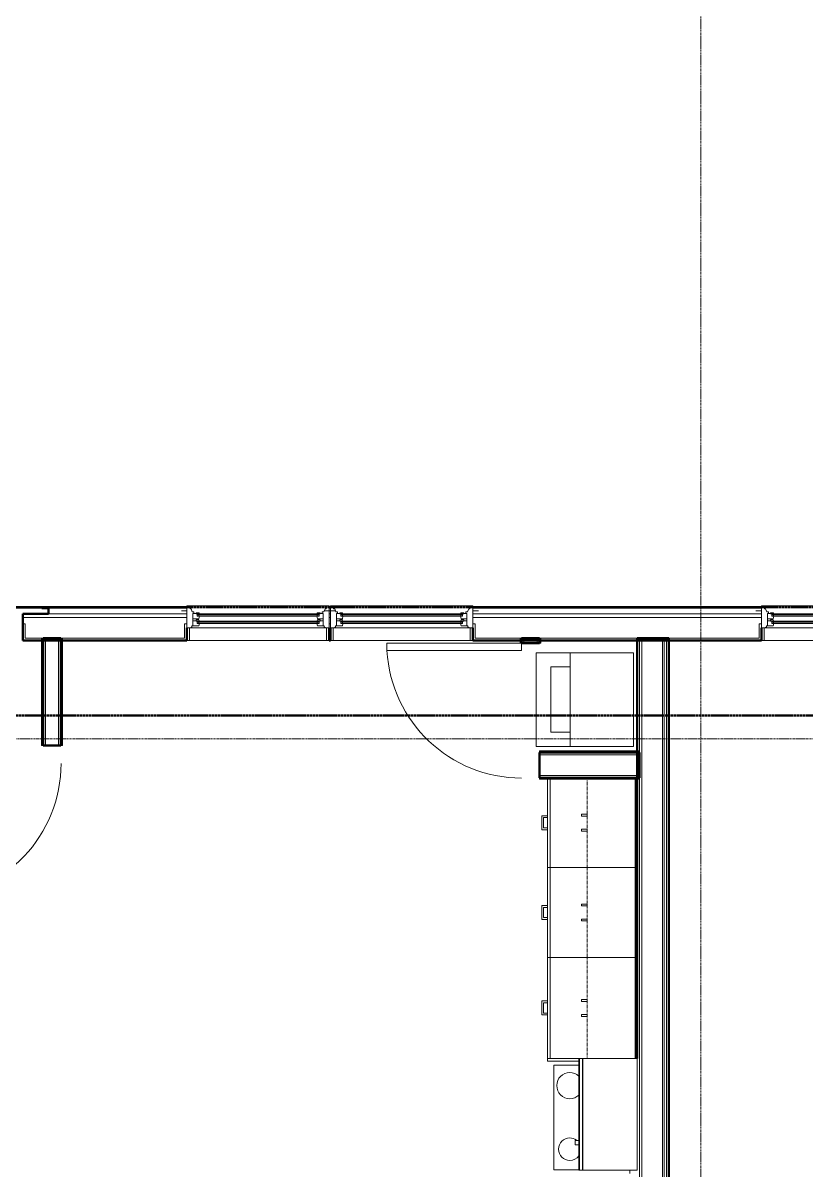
# Model space of a CAD drawing. Header units: inches. Extents: x -4235 to -464, y 9767 to 12344.
# Drawn here: x -2681.6 to -2472.2, y 10701 to 11007.5 of the extents above; entities that cross this region are included whole.
import ezdxf

# ---------------------------------------------------------------- set-up
doc = ezdxf.new("R2010")
doc.units = ezdxf.units.IN
doc.header["$MEASUREMENT"] = 0
for name, pattern in [('Dash', [0.25, 0.125, -0.125]), ('Dash 1_16_', [0.125, 0.0625, -0.0625]), ('Grid Line 1_2_', [0.875, 0.5, -0.125, 0.125, -0.125])]:
    doc.linetypes.add(name, pattern=pattern)
for name, color, linetype, lineweight in [('0-1', 7, 'Continuous', 5), ('0-2', 10, 'Continuous', 9), ('A-DOOR-1', 7, 'Continuous', 9), ('A-DOOR-2', 130, 'Continuous', 20), ('A-GLAZ-1', 151, 'Continuous', 9), ('A-GLAZ-2', 151, 'Continuous', 20), ('A-GLAZ-3', 151, 'Continuous', 50), ('A-WALL', 113, 'Continuous', 13), ('A-WALL-1', 250, 'Continuous', 50), ('A-WALL-2', 50, 'Continuous', 13), ('A-WALL-3', 10, 'Continuous', 9), ('A-WALL-4', 254, 'Continuous', 9), ('A-WALL-5', 7, 'Continuous', 9), ('A-WALL-6', 113, 'Continuous', 9), ('A-WALL-7', 113, 'Continuous', 50), ('C-PROP-LINE-1', 91, 'Dash 1_16_', 50), ('I-WALL-1', 250, 'Continuous', 50), ('I-WALL-2', 10, 'Continuous', 9), ('I-WALL-3', 254, 'Continuous', 9), ('P-SANR-FIXT-1', 7, 'Continuous', 9), ('Q-CASE-1', 254, 'Continuous', 9), ('Q-CASE-2', 7, 'Continuous', 9), ('Q-CASE-3', 7, 'Dash', 9), ('Q-CASE-4', 10, 'Continuous', 9), ('Q-SPCQ-1', 7, 'Continuous', 9), ('S-GRID-1', 1, 'Grid Line 1_2_', 9)]:
    doc.layers.add(name, color=color, linetype=linetype, lineweight=lineweight)

# ---------------------------------------------------------------- blocks, each defined once
blk = doc.blocks.new('Basic Wall _ INT - W4BØF - _5_8 GYP - 2X4 WOOD_BATT_ - 5_8 GYP_ - ___-2688598-BACKGROUND - 2ND FLOOR')
at = {"layer": 'A-WALL-3'}
for p, q in [((-2671.45, 10843.14), (-2671.41, 10843.14)), ((-2671.42, 10843.14), (-2671.45, 10843.14)), ((-2671.45, 10843.14), (-2671.45, 10842.51)), ((-2671.41, 10843.14), (-2671.32, 10843.14)), ((-2671.32, 10843.14), (-2671.03, 10843.14)), ((-2671.25, 10843.14), (-2671.31, 10843.14)), ((-2671.1, 10843.14), (-2671.24, 10843.14)), ((-2671.03, 10843.14), (-2671.1, 10843.14)), ((-2671.1, 10842.51), (-2671.1, 10843.14))]:
    blk.add_line(p, q, dxfattribs=at)
at = {"layer": 'A-WALL-4'}
for p, q in [((-2671.45, 10842.51), (-2671.45, 10814.4)), ((-2671.32, 10842.51), (-2671.32, 10843.14)), ((-2671.1, 10814.4), (-2671.1, 10842.51)), ((-2671.03, 10842.51), (-2671.03, 10843.14)), ((-2671.45, 10814.4), (-2671.42, 10814.4)), ((-2671.31, 10814.4), (-2671.25, 10814.4)), ((-2671.24, 10814.4), (-2671.1, 10814.4)), ((-2671.1, 10814.4), (-2671.03, 10814.4))]:
    blk.add_line(p, q, dxfattribs=at)
at = {"layer": 'A-WALL-5'}
for p, q in [((-2671.32, 10814.4), (-2671.32, 10842.51)), ((-2671.03, 10814.4), (-2671.03, 10842.51)), ((-2671.41, 10814.4), (-2671.45, 10814.4)), ((-2671.32, 10814.4), (-2671.41, 10814.4)), ((-2671.03, 10814.4), (-2671.32, 10814.4))]:
    blk.add_line(p, q, dxfattribs=at)
blk = doc.blocks.new('Basic Wall _ INT - W4BØF - _5_8 GYP - 2X4 WOOD_BATT_ - 5_8 GYP_ - ___-2688597-BACKGROUND - 2ND FLOOR')
at = {"layer": 'A-WALL-3'}
for p, q in [((-2676.55, 10843.14), (-2676.61, 10843.14)), ((-2676.61, 10843.14), (-2676.32, 10843.14)), ((-2676.4, 10843.14), (-2676.55, 10843.14)), ((-2676.55, 10842.51), (-2676.55, 10843.14)), ((-2676.34, 10843.14), (-2676.4, 10843.14)), ((-2676.32, 10843.14), (-2676.24, 10843.14)), ((-2676.24, 10843.14), (-2676.2, 10843.14)), ((-2676.2, 10843.14), (-2676.22, 10843.14)), ((-2676.2, 10843.14), (-2676.2, 10842.51))]:
    blk.add_line(p, q, dxfattribs=at)
at = {"layer": 'A-WALL-4'}
for p, q in [((-2676.61, 10842.51), (-2676.61, 10843.14)), ((-2676.55, 10814.4), (-2676.55, 10842.51)), ((-2676.32, 10843.14), (-2676.32, 10842.51)), ((-2676.2, 10842.51), (-2676.2, 10814.4)), ((-2676.61, 10814.4), (-2676.55, 10814.4)), ((-2676.55, 10814.4), (-2676.4, 10814.4)), ((-2676.4, 10814.4), (-2676.34, 10814.4)), ((-2676.22, 10814.4), (-2676.2, 10814.4))]:
    blk.add_line(p, q, dxfattribs=at)
at = {"layer": 'A-WALL-5'}
for p, q in [((-2676.61, 10814.4), (-2676.61, 10842.51)), ((-2676.32, 10842.51), (-2676.32, 10814.4)), ((-2676.32, 10814.4), (-2676.61, 10814.4)), ((-2676.24, 10814.4), (-2676.32, 10814.4)), ((-2676.2, 10814.4), (-2676.24, 10814.4))]:
    blk.add_line(p, q, dxfattribs=at)
blk = doc.blocks.new('SWING - SINGLE - FLUSH - 36_ x 80_ - OFFSET PIVOT DOOR AT MAGIC PAK AND WASHER_DRYER-3199414-BACKGROUND - 2ND FLOOR')
at = {"layer": 'A-DOOR-1'}
blk.add_arc((18, 2.37), 36.07, 93.1789, 180, dxfattribs=at)
at = {"layer": 'A-DOOR-2'}
for p, q in [((16, 2.37), (16, 38.39)), ((18, 38.39), (16, 38.39)), ((18, 2.37), (18, 38.39)), ((18, 2.37), (16, 2.37))]:
    blk.add_line(p, q, dxfattribs=at)
blk = doc.blocks.new('Range - 24_ x 30_-V33-BACKGROUND - 2ND FLOOR')
at = {"layer": 'Q-SPCQ-1'}
blk.add_line((29.13, 22), (30, 22), dxfattribs=at)
for centre, radius, start, end in [((6.5, 6), 3.5, 81.0228, 98.9772), ((6.5, 6), 3.5, 136.4272, 180), ((6.5, 6), 3.5, 360, 43.6191), ((23.5, 6), 3, 143.9133, 180), ((23.5, 6), 3, 360, 53.8773), ((6.5, 6), 3.5, 180, 0), ((23.5, 6), 3, 180, 360)]:
    blk.add_arc(centre, radius, start, end, dxfattribs=at)
blk = doc.blocks.new('Basic Wall _ INT - W4BØF - _5_8 GYP - 2X4 WOOD_BATT_ - 5_8 GYP_ - ___-2689024-BACKGROUND - 2ND FLOOR')
at = {"layer": 'A-WALL-3'}
for p, q in [((-2548.6, 10843.14), (-2548.66, 10843.14)), ((-2548.66, 10843.14), (-2548.38, 10843.14)), ((-2548.46, 10843.14), (-2548.6, 10843.14)), ((-2548.6, 10842.51), (-2548.6, 10843.14)), ((-2548.39, 10843.14), (-2548.45, 10843.14)), ((-2548.38, 10843.14), (-2548.37, 10843.14)), ((-2548.37, 10843.14), (-2548.29, 10843.14)), ((-2548.29, 10843.14), (-2548.25, 10843.14)), ((-2548.25, 10843.14), (-2548.27, 10843.14)), ((-2548.25, 10843.14), (-2548.25, 10842.51))]:
    blk.add_line(p, q, dxfattribs=at)
at = {"layer": 'A-WALL-4'}
for p, q in [((-2548.66, 10842.51), (-2548.66, 10843.14)), ((-2548.66, 10841.8), (-2548.6, 10841.8)), ((-2548.6, 10841.8), (-2548.6, 10842.5)), ((-2548.6, 10841.8), (-2548.46, 10841.8)), ((-2548.45, 10841.8), (-2548.39, 10841.8)), ((-2548.38, 10843.14), (-2548.38, 10842.51)), ((-2548.37, 10841.8), (-2548.38, 10841.8)), ((-2548.27, 10841.8), (-2548.25, 10841.8)), ((-2548.25, 10842.51), (-2548.25, 10841.8))]:
    blk.add_line(p, q, dxfattribs=at)
at = {"layer": 'A-WALL-5'}
for p, q in [((-2548.66, 10841.8), (-2548.66, 10842.51)), ((-2548.38, 10841.8), (-2548.66, 10841.8)), ((-2548.38, 10842.51), (-2548.38, 10841.8)), ((-2548.29, 10841.8), (-2548.37, 10841.8)), ((-2548.25, 10841.8), (-2548.29, 10841.8))]:
    blk.add_line(p, q, dxfattribs=at)
blk = doc.blocks.new('Basic Wall _ INT - W4BØF - _5_8 GYP - 2X4 WOOD_BATT_ - 5_8 GYP_ - ___-2689023-BACKGROUND - 2ND FLOOR')
at = {"layer": 'A-WALL-3'}
for p, q in [((-2543.5, 10843.14), (-2543.46, 10843.14)), ((-2543.48, 10843.14), (-2543.5, 10843.14)), ((-2543.5, 10843.14), (-2543.5, 10842.51)), ((-2543.46, 10843.14), (-2543.38, 10843.14)), ((-2543.38, 10843.14), (-2543.38, 10843.14)), ((-2543.38, 10843.14), (-2543.09, 10843.14)), ((-2543.38, 10841.8), (-2543.38, 10841.8)), ((-2543.3, 10843.14), (-2543.36, 10843.14)), ((-2543.15, 10843.14), (-2543.29, 10843.14)), ((-2543.09, 10843.14), (-2543.15, 10843.14)), ((-2543.15, 10842.51), (-2543.15, 10843.14))]:
    blk.add_line(p, q, dxfattribs=at)
at = {"layer": 'A-WALL-4'}
for p, q in [((-2543.5, 10842.51), (-2543.5, 10841.8)), ((-2543.5, 10841.8), (-2543.48, 10841.8)), ((-2543.38, 10842.51), (-2543.38, 10843.14)), ((-2543.36, 10841.8), (-2543.3, 10841.8)), ((-2543.29, 10841.8), (-2543.15, 10841.8)), ((-2543.15, 10841.8), (-2543.15, 10842.51)), ((-2543.15, 10841.8), (-2543.09, 10841.8)), ((-2543.09, 10842.51), (-2543.09, 10843.14))]:
    blk.add_line(p, q, dxfattribs=at)
at = {"layer": 'A-WALL-5'}
for p, q in [((-2543.46, 10841.8), (-2543.5, 10841.8)), ((-2543.38, 10841.8), (-2543.46, 10841.8)), ((-2543.38, 10841.8), (-2543.38, 10842.51)), ((-2543.09, 10841.8), (-2543.38, 10841.8)), ((-2543.09, 10841.8), (-2543.09, 10842.51))]:
    blk.add_line(p, q, dxfattribs=at)
blk = doc.blocks.new('Basic Wall _ INT - W6BØF - _5_8 GYP - 2X6 WOOD_BATT_ - 5_8 GYP_ - ___-2696058-BACKGROUND - 2ND FLOOR')
at = {"layer": 'A-WALL-3'}
for p, q in [((-2541.37, 10805.8), (-2517.75, 10805.8)), ((-2517.75, 10805.45), (-2541.37, 10805.45)), ((-2517.75, 10805.8), (-2517.37, 10805.8)), ((-2517.75, 10805.68), (-2517.37, 10805.68)), ((-2517.37, 10805.45), (-2517.75, 10805.45)), ((-2517.37, 10805.39), (-2517.75, 10805.39)), ((-2517.37, 10805.8), (-2516.75, 10805.8)), ((-2516.75, 10805.45), (-2517.37, 10805.45)), ((-2516.75, 10805.8), (-2516.75, 10805.76)), ((-2516.75, 10805.78), (-2516.75, 10805.8)), ((-2516.75, 10805.76), (-2516.75, 10805.68)), ((-2516.75, 10805.68), (-2516.75, 10805.39)), ((-2516.75, 10805.6), (-2516.75, 10805.66)), ((-2516.75, 10805.45), (-2516.75, 10805.6)), ((-2516.75, 10805.39), (-2516.75, 10805.45))]:
    blk.add_line(p, q, dxfattribs=at)
at = {"layer": 'A-WALL-4'}
for p, q in [((-2543.5, 10805.8), (-2543.5, 10805.78)), ((-2543.5, 10805.8), (-2541.37, 10805.8)), ((-2543.5, 10805.66), (-2543.5, 10805.6)), ((-2543.5, 10805.6), (-2543.5, 10805.45)), ((-2543.5, 10805.45), (-2543.5, 10805.39)), ((-2541.37, 10805.45), (-2543.5, 10805.45)), ((-2541.37, 10805.68), (-2517.75, 10805.68)), ((-2517.75, 10805.39), (-2541.37, 10805.39)), ((-2517.37, 10805.68), (-2516.75, 10805.68)), ((-2516.75, 10805.39), (-2517.37, 10805.39))]:
    blk.add_line(p, q, dxfattribs=at)
at = {"layer": 'A-WALL-5'}
for p, q in [((-2543.5, 10805.76), (-2543.5, 10805.8)), ((-2543.5, 10805.68), (-2543.5, 10805.76)), ((-2543.5, 10805.68), (-2541.37, 10805.68)), ((-2543.5, 10805.39), (-2543.5, 10805.68)), ((-2541.37, 10805.39), (-2543.5, 10805.39))]:
    blk.add_line(p, q, dxfattribs=at)
blk = doc.blocks.new('Basic Wall _ INT - W6BØF - _5_8 GYP - 2X6 WOOD_BATT_ - 5_8 GYP_ - ___-2696057-BACKGROUND - 2ND FLOOR')
at = {"layer": 'A-WALL-3'}
for p, q in [((-2516.75, 10812.9), (-2517.37, 10812.9)), ((-2517.37, 10812.55), (-2516.75, 10812.55)), ((-2516.75, 10812.9), (-2516.75, 10812.97)), ((-2516.75, 10812.97), (-2516.75, 10812.68)), ((-2516.75, 10812.76), (-2516.75, 10812.9)), ((-2516.75, 10812.69), (-2516.75, 10812.75)), ((-2516.75, 10812.68), (-2516.75, 10812.6)), ((-2516.75, 10812.6), (-2516.75, 10812.55)), ((-2516.75, 10812.55), (-2516.75, 10812.58))]:
    blk.add_line(p, q, dxfattribs=at)
at = {"layer": 'A-WALL-4'}
for p, q in [((-2543.5, 10812.97), (-2543.5, 10812.9)), ((-2543.5, 10812.9), (-2543.5, 10812.76)), ((-2517.37, 10812.9), (-2543.5, 10812.9)), ((-2543.5, 10812.75), (-2543.5, 10812.69)), ((-2543.5, 10812.58), (-2543.5, 10812.55)), ((-2543.5, 10812.55), (-2517.37, 10812.55)), ((-2516.75, 10812.97), (-2517.37, 10812.97)), ((-2516.75, 10812.68), (-2517.37, 10812.68))]:
    blk.add_line(p, q, dxfattribs=at)
at = {"layer": 'A-WALL-5'}
for p, q in [((-2543.5, 10812.68), (-2543.5, 10812.97)), ((-2517.37, 10812.97), (-2543.5, 10812.97)), ((-2517.37, 10812.68), (-2543.5, 10812.68)), ((-2543.5, 10812.6), (-2543.5, 10812.68)), ((-2543.5, 10812.55), (-2543.5, 10812.6))]:
    blk.add_line(p, q, dxfattribs=at)
blk = doc.blocks.new('Stacked Washer and Dryer - 26_x25_ - Private-1352637-BACKGROUND - 2ND FLOOR')
at = {"layer": 'P-SANR-FIXT-1'}
for p, q in [((0, 12.5), (26, 12.5)), ((0, 12.5), (0, -12.5)), ((16.90625, 12.5), (16.90625, -12.5)), ((26, 12.5), (26, -12.5)), ((16.90625, 8.75), (22.09375, 8.75)), ((22.09375, 8.75), (22.09375, -8.75)), ((22.09375, -8.75), (16.90625, -8.75)), ((26, -12.5), (0, -12.5))]:
    blk.add_line(p, q, dxfattribs=at)
blk = doc.blocks.new('30quot_MicrowaveVent_11166 - 70cm miele oven-2322118-BACKGROUND - 2ND FLOOR')
at = {"layer": 'Q-CASE-2'}
for p, q in [((-14.2, -14.49), (-14.2, 0)), ((15.68, 0), (-14.2, 0)), ((15.68, 0), (15.68, -14.49)), ((15.68, -14.49), (-14.2, -14.49)), ((-14.2, -14.61), (15.68, -14.61)), ((-14.2, -15.39), (-14.2, -14.61)), ((15.68, -14.61), (15.68, -15.39)), ((-14.2, -15.6), (-14.2, -15.39)), ((-14.2, -15.39), (15.68, -15.39)), ((-14.2, -15.6), (15.68, -15.6)), ((7.69, -16.55), (7.69, -15.63)), ((7.69, -16.6), (8.88, -16.6)), ((8.88, -15.63), (8.88, -16.55)), ((15.68, -15.39), (15.68, -15.6))]:
    blk.add_line(p, q, dxfattribs=at)
blk = doc.blocks.new('Base Cabinet 3 Drawer 230 - Base Cabinet 3 Drawer 230 27_-V16-BACKGROUND - 2ND FLOOR')
at = {"layer": 'Q-CASE-1'}
for p, q in [((-12.76, -23.25), (-12.76, -0.37)), ((14.24, -14.49), (14.24, -14.61)), ((14.24, -15.6), (14.24, -23.25)), ((-12.76, -23.25), (-12.76, -24)), ((14.24, -23.25), (-12.76, -23.25)), ((-12.76, -24), (14.24, -24)), ((-1.14, -24), (-0.64, -24)), ((2.61, -24), (2.11, -24)), ((14.24, -24), (14.24, -23.25))]:
    blk.add_line(p, q, dxfattribs=at)
at = {"layer": 'Q-CASE-2'}
for p, q in [((-1.14, -24), (-1.14, -25.5)), ((-0.64, -25), (-0.64, -24)), ((2.11, -24), (2.11, -25)), ((2.61, -25.5), (2.61, -24)), ((-1.14, -25.5), (2.61, -25.5)), ((2.11, -25), (-0.64, -25))]:
    blk.add_line(p, q, dxfattribs=at)
at = {"layer": 'Q-CASE-4'}
for p, q in [((-12.76, -0.37), (-12.76, 0)), ((-12.76, 0), (14.24, 0)), ((-1.14, -24), (-0.64, -24)), ((-1.14, -24), (-0.64, -24)), ((2.61, -24), (2.11, -24)), ((2.61, -24), (2.11, -24))]:
    blk.add_line(p, q, dxfattribs=at)
blk = doc.blocks.new('Base Cabinet 3 Drawer 230 - Base Cabinet 3 Drawer 230 24_-V17-BACKGROUND - 2ND FLOOR')
at = {"layer": 'Q-CASE-1'}
for p, q in [((-11.26, -23.25), (-11.26, -0.37)), ((12.74, -0.37), (12.74, -23.25)), ((-11.26, -23.25), (-11.26, -24)), ((12.74, -23.25), (-11.26, -23.25)), ((-11.26, -24), (12.74, -24)), ((-1.14, -24), (-0.64, -24)), ((2.61, -24), (2.11, -24)), ((12.74, -24), (12.74, -23.25))]:
    blk.add_line(p, q, dxfattribs=at)
at = {"layer": 'Q-CASE-2'}
for p, q in [((-1.14, -24), (-1.14, -25.5)), ((-0.64, -25), (-0.64, -24)), ((2.11, -24), (2.11, -25)), ((2.61, -25.5), (2.61, -24)), ((-1.14, -25.5), (2.61, -25.5)), ((2.11, -25), (-0.64, -25))]:
    blk.add_line(p, q, dxfattribs=at)
at = {"layer": 'Q-CASE-4'}
for p, q in [((-11.26, -0.37), (-11.26, 0)), ((-11.26, 0), (12.74, 0)), ((12.74, 0), (12.74, -0.37)), ((-1.14, -24), (-0.64, -24)), ((-1.14, -24), (-0.64, -24)), ((2.61, -24), (2.11, -24)), ((2.61, -24), (2.11, -24))]:
    blk.add_line(p, q, dxfattribs=at)
blk = doc.blocks.new('Base Cabinet 3 Drawer 230 - Base Cabinet 3 Drawer 230 24_-V19-BACKGROUND - 2ND FLOOR')
at = {"layer": 'Q-CASE-1'}
for p, q in [((-11.26, 24), (12.74, 24)), ((-11.26, 23.25), (-11.26, 24)), ((12.74, 23.25), (-11.26, 23.25)), ((-11.26, 23.25), (-11.26, 0.37)), ((-0.64, 24), (-1.14, 24)), ((2.11, 24), (2.61, 24))]:
    blk.add_line(p, q, dxfattribs=at)
at = {"layer": 'Q-CASE-2'}
for p, q in [((2.61, 25.5), (-1.14, 25.5)), ((-1.14, 25.5), (-1.14, 24)), ((-0.64, 24), (-0.64, 25)), ((-0.64, 25), (2.11, 25)), ((2.11, 25), (2.11, 24)), ((2.61, 24), (2.61, 25.5))]:
    blk.add_line(p, q, dxfattribs=at)
at = {"layer": 'Q-CASE-4'}
for p, q in [((-0.64, 24), (-1.14, 24)), ((-0.64, 24), (-1.14, 24)), ((2.11, 24), (2.61, 24)), ((2.11, 24), (2.61, 24)), ((12.74, 24), (12.74, 23.25)), ((12.74, 0.37), (12.74, 23.25)), ((-11.26, 0.37), (-11.26, 0)), ((12.74, 0), (12.74, 0.37)), ((-11.26, 0), (12.74, 0))]:
    blk.add_line(p, q, dxfattribs=at)
blk = doc.blocks.new('300 Series Wall Hung Cabinet_302 - 27_ X 24_-2766376-BACKGROUND - 2ND FLOOR')
at = {"layer": 'Q-CASE-2'}
for p, q in [((-1.76, 14.69), (-2.25, 14.69)), ((-2.25, 14.69), (-2.25, 13.19)), ((-1.76, 13.19), (-2.25, 13.19)), ((-1.76, 13.19), (-1.76, 14.69)), ((2.24, 14.69), (1.75, 14.69)), ((1.75, 14.69), (1.75, 13.19)), ((2.24, 13.19), (1.75, 13.19)), ((2.24, 13.19), (2.24, 14.69))]:
    blk.add_line(p, q, dxfattribs=at)
at = {"layer": 'Q-CASE-3'}
for p, q in [((-13.5, 0.19), (-13.5, 13.19)), ((-13.5, 13.19), (13.5, 13.19)), ((13.5, 13.19), (13.5, 0.19)), ((13.5, 0.19), (-13.5, 0.19))]:
    blk.add_line(p, q, dxfattribs=at)
blk = doc.blocks.new('300 Series Wall Hung Cabinet_302 - 24_ X 24_-2588623-BACKGROUND - 2ND FLOOR')
at = {"layer": 'Q-CASE-2'}
for p, q in [((-2.25, -13.19), (-1.76, -13.19)), ((-2.25, -13.19), (-2.25, -14.69)), ((-2.25, -14.69), (-1.76, -14.69)), ((-1.76, -14.69), (-1.76, -13.19)), ((1.75, -13.19), (2.24, -13.19)), ((1.75, -13.19), (1.75, -14.69)), ((1.75, -14.69), (2.24, -14.69)), ((2.24, -14.69), (2.24, -13.19))]:
    blk.add_line(p, q, dxfattribs=at)
at = {"layer": 'Q-CASE-3'}
for p, q in [((12, -0.19), (-12, -0.19)), ((-12, -0.19), (-12, -13.19)), ((12, -13.19), (12, -0.19)), ((-12, -13.19), (12, -13.19))]:
    blk.add_line(p, q, dxfattribs=at)
blk = doc.blocks.new('300 Series Wall Hung Cabinet_302 - 24_ X 24_-2590484-BACKGROUND - 2ND FLOOR')
at = {"layer": 'Q-CASE-2'}
for p, q in [((-1.76, 14.69), (-2.25, 14.69)), ((-2.25, 14.69), (-2.25, 13.19)), ((-1.76, 13.19), (-2.25, 13.19)), ((-1.76, 13.19), (-1.76, 14.69)), ((2.24, 14.69), (1.75, 14.69)), ((1.75, 14.69), (1.75, 13.19)), ((2.24, 13.19), (1.75, 13.19)), ((2.24, 13.19), (2.24, 14.69))]:
    blk.add_line(p, q, dxfattribs=at)
at = {"layer": 'Q-CASE-3'}
for p, q in [((-12, 0.19), (-12, 13.19)), ((-12, 13.19), (12, 13.19)), ((12, 13.19), (12, 0.19)), ((12, 0.19), (-12, 0.19))]:
    blk.add_line(p, q, dxfattribs=at)
blk = doc.blocks.new('CTR - 1st Phase - Unit Layouts_rvt-1-BACKGROUND - 2ND FLOOR')
at = {"layer": 'A-WALL-1'}
for p, q in [((-2676.2, 10843.14), (-2676.2, 10814.4)), ((-2675.57, 10843.14), (-2676.2, 10843.14)), ((-2672.07, 10843.14), (-2675.57, 10843.14)), ((-2671.45, 10843.14), (-2672.07, 10843.14)), ((-2671.45, 10814.4), (-2671.45, 10843.14)), ((-2548.25, 10843.14), (-2548.25, 10841.8)), ((-2547.63, 10843.14), (-2548.25, 10843.14)), ((-2548.25, 10841.8), (-2543.5, 10841.8)), ((-2544.13, 10843.14), (-2547.63, 10843.14)), ((-2543.5, 10843.14), (-2544.13, 10843.14)), ((-2543.5, 10841.8), (-2543.5, 10843.14)), ((-2676.2, 10814.4), (-2671.45, 10814.4)), ((-2516.75, 10812.55), (-2543.5, 10812.55)), ((-2543.5, 10812.55), (-2543.5, 10805.8)), ((-2516.75, 10805.8), (-2516.75, 10812.55)), ((-2543.5, 10805.8), (-2516.75, 10805.8)), ((-2517.37, 10805.8), (-2517.75, 10805.8)), ((-2517.75, 10805.8), (-2517.75, 10730.8)), ((-2517.37, 10730.8), (-2517.37, 10805.8))]:
    blk.add_line(p, q, dxfattribs=at)
at = {"layer": 'A-WALL-2'}
for p, q in [((-2675.57, 10814.4), (-2675.57, 10842.51)), ((-2672.07, 10842.51), (-2675.57, 10842.51)), ((-2672.07, 10814.4), (-2672.07, 10842.51)), ((-2547.63, 10841.8), (-2547.63, 10842.51)), ((-2544.13, 10842.51), (-2547.63, 10842.51)), ((-2544.13, 10841.8), (-2544.13, 10842.51)), ((-2516.75, 10811.93), (-2543.5, 10811.93)), ((-2516.75, 10806.43), (-2543.5, 10806.43))]:
    blk.add_line(p, q, dxfattribs=at)
at = {"layer": 'A-WALL-3'}
for p, q in [((-2676.2, 10843.14), (-2676.2, 10842.51)), ((-2676.2, 10843.14), (-2671.45, 10843.14)), ((-2676.2, 10842.51), (-2676.2, 10814.4)), ((-2671.45, 10842.51), (-2671.45, 10843.14)), ((-2671.45, 10814.4), (-2671.45, 10842.51)), ((-2548.25, 10843.14), (-2548.25, 10842.51)), ((-2548.25, 10843.14), (-2543.5, 10843.14)), ((-2548.25, 10842.51), (-2548.25, 10841.8)), ((-2543.5, 10842.51), (-2543.5, 10843.14)), ((-2543.5, 10841.8), (-2543.5, 10842.51)), ((-2517.37, 10812.55), (-2543.5, 10812.55)), ((-2516.75, 10812.55), (-2517.37, 10812.55)), ((-2516.75, 10812.55), (-2516.75, 10805.8)), ((-2543.5, 10805.8), (-2541.37, 10805.8)), ((-2541.37, 10805.8), (-2517.75, 10805.8)), ((-2517.75, 10805.8), (-2517.37, 10805.8)), ((-2517.75, 10805.8), (-2517.37, 10805.8)), ((-2517.37, 10805.8), (-2516.75, 10805.8)), ((-2517.37, 10730.8), (-2517.37, 10805.8))]:
    blk.add_line(p, q, dxfattribs=at)
at = {"layer": 'A-WALL-4'}
for p, q in [((-2543.5, 10841.8), (-2548.25, 10841.8)), ((-2671.45, 10814.4), (-2676.2, 10814.4)), ((-2543.5, 10805.8), (-2543.5, 10812.55)), ((-2517.75, 10805.8), (-2517.75, 10730.8))]:
    blk.add_line(p, q, dxfattribs=at)
at = {"layer": 'A-WALL-6'}
for p, q in [((-2541.37, 10805.8), (-2517.75, 10805.8)), ((-2541.37, 10730.05), (-2541.37, 10805.8)), ((-2517.75, 10805.8), (-2541.37, 10805.8)), ((-2541.37, 10730.05), (-2541.37, 10805.8)), ((-2517.75, 10805.8), (-2517.37, 10805.8)), ((-2517.37, 10805.8), (-2517.75, 10805.8)), ((-2517.37, 10805.8), (-2517.37, 10730.8)), ((-2517.37, 10805.8), (-2517.37, 10730.8)), ((-2532.97, 10730.05), (-2541.37, 10730.05)), ((-2532.97, 10730.05), (-2541.37, 10730.05)), ((-2539.62, 10729.05), (-2539.62, 10701.05)), ((-2532.97, 10729.05), (-2539.62, 10729.05)), ((-2539.62, 10729.05), (-2539.62, 10701.05)), ((-2532.97, 10729.05), (-2539.62, 10729.05)), ((-2531.86, 10730.05), (-2531.98, 10730.05)), ((-2531.86, 10730.05), (-2531.98, 10730.05)), ((-2531.86, 10729.05), (-2531.98, 10729.05)), ((-2531.86, 10729.05), (-2531.98, 10729.05)), ((-2539.62, 10701.05), (-2532.97, 10701.05)), ((-2539.62, 10701.05), (-2532.97, 10701.05)), ((-2531.98, 10701.05), (-2531.86, 10701.05)), ((-2531.98, 10701.05), (-2531.86, 10701.05))]:
    blk.add_line(p, q, dxfattribs=at)
at = {"layer": '0-2'}
for name in ['Basic Wall _ INT - W4BØF - _5_8 GYP - 2X4 WOOD_BATT_ - 5_8 GYP_ - ___-2688597-BACKGROUND - 2ND FLOOR', 'Basic Wall _ INT - W4BØF - _5_8 GYP - 2X4 WOOD_BATT_ - 5_8 GYP_ - ___-2688598-BACKGROUND - 2ND FLOOR', 'Basic Wall _ INT - W4BØF - _5_8 GYP - 2X4 WOOD_BATT_ - 5_8 GYP_ - ___-2689024-BACKGROUND - 2ND FLOOR', 'Basic Wall _ INT - W4BØF - _5_8 GYP - 2X4 WOOD_BATT_ - 5_8 GYP_ - ___-2689023-BACKGROUND - 2ND FLOOR', 'Basic Wall _ INT - W6BØF - _5_8 GYP - 2X6 WOOD_BATT_ - 5_8 GYP_ - ___-2696057-BACKGROUND - 2ND FLOOR', 'Basic Wall _ INT - W6BØF - _5_8 GYP - 2X6 WOOD_BATT_ - 5_8 GYP_ - ___-2696058-BACKGROUND - 2ND FLOOR']:
    blk.add_blockref(name, (0, 0), dxfattribs=at)
for name, p, rotation in [('SWING - SINGLE - FLUSH - 36_ x 80_ - OFFSET PIVOT DOOR AT MAGIC PAK AND WASHER_DRYER-3199414-BACKGROUND - 2ND FLOOR', (-2545.88, 10823.8), 89.9999999998547), ('Stacked Washer and Dryer - 26_x25_ - Private-1352637-BACKGROUND - 2ND FLOOR', (-2518.34, 10826.7), 180), ('SWING - SINGLE - FLUSH - 36_ x 80_ - OFFSET PIVOT DOOR AT MAGIC PAK AND WASHER_DRYER-3199414-BACKGROUND - 2ND FLOOR', (-2689.45, 10812.02), 180), ('Base Cabinet 3 Drawer 230 - Base Cabinet 3 Drawer 230 24_-V19-BACKGROUND - 2ND FLOOR', (-2517.37, 10793.06), 90.0000000000099), ('300 Series Wall Hung Cabinet_302 - 24_ X 24_-2590484-BACKGROUND - 2ND FLOOR', (-2517.56, 10793.8), 89.99999999996454), ('Base Cabinet 3 Drawer 230 - Base Cabinet 3 Drawer 230 24_-V17-BACKGROUND - 2ND FLOOR', (-2517.37, 10770.54), 269.9999999999203), ('300 Series Wall Hung Cabinet_302 - 24_ X 24_-2588623-BACKGROUND - 2ND FLOOR', (-2517.56, 10769.8), 269.9999999999645), ('Base Cabinet 3 Drawer 230 - Base Cabinet 3 Drawer 230 27_-V16-BACKGROUND - 2ND FLOOR', (-2517.37, 10745.04), 269.9999999999203), ('300 Series Wall Hung Cabinet_302 - 27_ X 24_-2766376-BACKGROUND - 2ND FLOOR', (-2517.56, 10744.3), 89.99999999996454), ('30quot_MicrowaveVent_11166 - 70cm miele oven-2322118-BACKGROUND - 2ND FLOOR', (-2517.37, 10716.6), 269.9999999999657), ('Range - 24_ x 30_-V33-BACKGROUND - 2ND FLOOR', (-2541.37, 10730.05), 269.9999999998397)]:
    blk.add_blockref(name, p, dxfattribs=dict(at, rotation=rotation))
blk = doc.blocks.new('CTR - 1st Phase - Common Walls_rvt-1-BACKGROUND - 2ND FLOOR')
at = {"layer": 'A-WALL-2'}
for p, q in [((-2516.75, 10843.14), (-2516.75, 10458.16)), ((-2516.12, 10843.14), (-2516.12, 10458.16)), ((-2510.62, 10843.14), (-2510.62, 10458.16)), ((-2510.12, 10843.14), (-2510.12, 10458.16)), ((-2509.5, 10843.14), (-2509.5, 10458.16))]:
    blk.add_line(p, q, dxfattribs=at)
at = {"layer": 'I-WALL-1'}
for p, q in [((-2508.87, 10843.14), (-2517.37, 10843.14)), ((-2517.37, 10843.14), (-2517.37, 10730.8)), ((-2508.87, 10632.74), (-2508.87, 10843.14))]:
    blk.add_line(p, q, dxfattribs=at)
at = {"layer": 'I-WALL-2'}
for p, q in [((-2517.37, 10843.14), (-2508.87, 10843.14)), ((-2517.37, 10843.14), (-2517.37, 10842.51)), ((-2508.87, 10842.51), (-2508.87, 10843.14)), ((-2517.37, 10812.97), (-2517.37, 10812.85)), ((-2517.37, 10812.85), (-2517.37, 10812.76)), ((-2517.37, 10812.75), (-2517.37, 10812.7)), ((-2517.37, 10812.55), (-2517.37, 10805.8)), ((-2517.37, 10805.66), (-2517.37, 10805.6)), ((-2517.37, 10805.6), (-2517.37, 10805.51)), ((-2517.37, 10805.51), (-2517.37, 10805.39)), ((-2517.37, 10805.39), (-2517.37, 10730.8))]:
    blk.add_line(p, q, dxfattribs=at)
at = {"layer": 'I-WALL-3'}
for p, q in [((-2517.37, 10842.51), (-2517.37, 10812.97)), ((-2508.87, 10673.74), (-2508.87, 10842.51))]:
    blk.add_line(p, q, dxfattribs=at)
blk = doc.blocks.new('Window-Double_Hung-Andersen-400_Series-Tilt_Wash - DOUBLE HUNG - REVERSE COTTAGE - 2ND FLOOR-2888385-BACKGROUND - 2ND FLOOR')
at = {"layer": 'A-GLAZ-1'}
for p, q in [((-16.29, 2.5), (-15.7, 2.5)), ((-16.29, 2.12), (-15.7, 2.12)), ((-16.29, 0.56), (-15.7, 0.56)), ((-16.29, 0.19), (-15.7, 0.19)), ((-15.82, 2.5), (-15.82, 2.12)), ((-15.82, 0.56), (-15.82, 0.19)), ((-15.7, 2.63), (15.7, 2.63)), ((-15.7, 2.5), (15.7, 2.5)), ((-15.7, 2.12), (15.7, 2.12)), ((-15.7, 2), (15.7, 2)), ((-15.7, 0.69), (15.7, 0.69)), ((-15.7, 0.56), (15.7, 0.56)), ((-15.7, 0.19), (15.7, 0.19)), ((-15.7, 0.06), (15.7, 0.06)), ((16.29, 2.5), (15.7, 2.5)), ((16.29, 2.12), (15.7, 2.12)), ((16.29, 0.56), (15.7, 0.56)), ((16.29, 0.19), (15.7, 0.19)), ((15.82, 2.5), (15.82, 2.12)), ((15.82, 0.56), (15.82, 0.19)), ((-19.01, -3.94), (-19.01, -2.44)), ((-19.01, -2.44), (-18.95, -2.44)), ((18.95, -1.06), (-18.95, -1.06)), ((-18.95, -1.06), (-18.95, -4.44)), ((-18.32, -1.06), (-18.32, -4.44)), ((18.32, -1.06), (18.32, -4.44)), ((18.95, -4.44), (18.95, -1.06)), ((18.95, -2.44), (19.01, -2.44)), ((19.01, -2.44), (19.01, -3.94)), ((-18.95, -3.94), (-19.01, -3.94)), ((-18.95, -4.44), (18.95, -4.44)), ((19.01, -3.94), (18.95, -3.94))]:
    blk.add_line(p, q, dxfattribs=at)
at = {"layer": 'A-GLAZ-2'}
for p, q in [((-19.01, 3.44), (-20.51, 3.44)), ((19.01, 4.81), (-19.01, 4.81)), ((-19.01, 4.81), (-19.01, -1.06)), ((-18.2, 4.81), (-18.2, 4)), ((-18.2, 4), (-17.92, 4)), ((-17.92, 4), (-17.61, 3.19)), ((-17.61, 3.19), (-17.14, 3.19)), ((-17.14, 3.19), (-17.14, 2.75)), ((17.14, 3.19), (17.14, 2.75)), ((17.61, 3.19), (17.14, 3.19)), ((17.92, 4), (17.61, 3.19)), ((18.2, 4), (17.92, 4)), ((18.2, 4.81), (18.2, 4)), ((19.01, -1.06), (19.01, 4.81)), ((19.01, 3.44), (20.51, 3.44)), ((-17.42, 2.75), (-16.57, 2.75)), ((-17.42, 2.75), (-17.42, -0.56)), ((-17.42, 1.37), (-15.86, 1.37)), ((-17.42, 0.81), (-16.57, 0.81)), ((-15.86, 2.97), (-16.57, 2.97)), ((-16.57, 2.63), (-16.57, 2.97)), ((-15.7, 2.63), (-16.57, 2.63)), ((-15.86, 1.03), (-16.57, 1.03)), ((-16.57, 0.69), (-16.57, 1.03)), ((-15.7, 0.69), (-16.57, 0.69)), ((-16.29, 2.63), (-16.29, 2)), ((-15.7, 2), (-16.29, 2)), ((-16.29, 0.69), (-16.29, 0.06)), ((-15.7, 0.06), (-16.29, 0.06)), ((-15.86, 2.97), (-15.7, 2.63)), ((-15.86, 1.37), (-15.7, 2)), ((-15.86, 1.03), (-15.7, 0.69)), ((-15.86, -0.56), (-15.7, 0.06)), ((15.86, 2.97), (15.7, 2.63)), ((15.7, 2.63), (16.57, 2.63)), ((15.7, 2), (16.29, 2)), ((15.86, 1.37), (15.7, 2)), ((15.86, 1.03), (15.7, 0.69)), ((15.7, 0.69), (16.57, 0.69)), ((15.7, 0.06), (16.29, 0.06)), ((15.86, -0.56), (15.7, 0.06)), ((15.86, 2.97), (16.57, 2.97)), ((17.42, 1.37), (15.86, 1.37)), ((15.86, 1.03), (16.57, 1.03)), ((16.29, 2.63), (16.29, 2)), ((16.29, 0.69), (16.29, 0.06)), ((16.57, 2.63), (16.57, 2.97)), ((17.42, 2.75), (16.57, 2.75)), ((16.57, 0.69), (16.57, 1.03)), ((17.42, 0.81), (16.57, 0.81)), ((17.42, 2.75), (17.42, -0.56)), ((-19.01, -1.06), (19.01, -1.06)), ((-17.67, -0.78), (-18, -1.06)), ((-17.67, -0.78), (-17.67, -0.56)), ((-17.67, -0.56), (-15.86, -0.56)), ((17.67, -0.56), (15.86, -0.56)), ((17.67, -0.78), (17.67, -0.56)), ((17.67, -0.78), (18, -1.06))]:
    blk.add_line(p, q, dxfattribs=at)
blk = doc.blocks.new('Perforated Panel at Magic-Pak - hvac panel - 2nd floor 2-2702973-BACKGROUND - 2ND FLOOR')
at = {"layer": 'A-GLAZ-3'}
for p, q in [((19.01, 4.44), (-19.01, 4.44)), ((-19.01, 4.44), (-19.01, 4.37)), ((-19.01, 4.37), (19.01, 4.37)), ((19.01, 4.37), (19.01, 4.44))]:
    blk.add_line(p, q, dxfattribs=at)
blk = doc.blocks.new('Family - ___-2835860-BACKGROUND - 2ND FLOOR')
at = {"layer": 'C-PROP-LINE-1'}
blk.add_line((-2067.92, 10851.39), (-3401.42, 10851.39), dxfattribs=at)
blk = doc.blocks.new('Family - ___-2835903-BACKGROUND - 2ND FLOOR')
at = {"layer": 'C-PROP-LINE-1'}
blk.add_line((-2096.82, 10822.49), (-3400.92, 10822.49), dxfattribs=at)
blk = doc.blocks.new('Family - ___-2835932-BACKGROUND - 2ND FLOOR')
at = {"layer": 'C-PROP-LINE-1'}
blk.add_line((-2067.92, 10851.39), (-3401.42, 10851.39), dxfattribs=at)

msp = doc.modelspace()

# ---------------------------------------------------------------- linework, layer by layer
at = {"layer": 'A-WALL'}
for p, q in [((-2637.74, 10851.14), (-2674.76, 10851.14)), ((-2599.34, 10851.14), (-2599.71, 10851.14)), ((-2484.14, 10851.14), (-2561.31, 10851.14)), ((-2637.74, 10848.64), (-2681.59, 10848.64)), ((-2637.74, 10849.64), (-2674.76, 10849.64)), ((-2599.34, 10849.64), (-2599.71, 10849.64)), ((-2599.34, 10848.64), (-2599.71, 10848.64)), ((-2484.14, 10849.64), (-2561.31, 10849.64)), ((-2484.14, 10848.64), (-2561.31, 10848.64)), ((-2680.96, 10846.95), (-2681.59, 10846.95)), ((-2680.96, 10846.95), (-2680.96, 10843.14)), ((-2638.36, 10843.14), (-2638.36, 10846.95)), ((-2637.74, 10846.95), (-2638.36, 10846.95)), ((-2599.34, 10846.95), (-2599.71, 10846.95)), ((-2560.69, 10846.95), (-2561.31, 10846.95)), ((-2560.69, 10846.95), (-2560.69, 10843.14)), ((-2484.76, 10843.14), (-2484.76, 10846.95)), ((-2484.14, 10846.95), (-2484.76, 10846.95)), ((-2680.96, 10843.14), (-2638.36, 10843.14)), ((-2560.69, 10843.14), (-2484.76, 10843.14))]:
    msp.add_line(p, q, dxfattribs=at)
at = {"layer": 'A-WALL-6'}
for p, q in [((-2637.67, 10842.51), (-2637.74, 10842.51)), ((-2599.71, 10842.51), (-2599.77, 10842.51)), ((-2599.27, 10842.51), (-2599.34, 10842.51)), ((-2561.31, 10842.51), (-2561.37, 10842.51)), ((-2484.07, 10842.51), (-2484.14, 10842.51))]:
    msp.add_line(p, q, dxfattribs=at)
at = {"layer": 'A-WALL-7'}
for p, q in [((-2637.74, 10851.39), (-2676.51, 10851.39)), ((-2676.51, 10851.39), (-2676.51, 10851.14)), ((-2676.51, 10851.14), (-2674.76, 10851.14)), ((-2674.76, 10851.14), (-2674.76, 10849.64)), ((-2599.34, 10851.39), (-2599.71, 10851.39)), ((-2484.14, 10851.39), (-2561.31, 10851.39)), ((-2674.76, 10849.64), (-2681.59, 10849.64)), ((-2681.59, 10849.64), (-2681.59, 10842.51)), ((-2637.74, 10842.51), (-2637.74, 10845.89)), ((-2599.71, 10845.89), (-2599.71, 10842.51)), ((-2599.34, 10842.51), (-2599.34, 10845.89)), ((-2561.31, 10845.89), (-2561.31, 10842.51)), ((-2484.14, 10842.51), (-2484.14, 10845.89)), ((-2681.59, 10842.51), (-2637.74, 10842.51)), ((-2599.71, 10842.51), (-2599.34, 10842.51)), ((-2561.31, 10842.51), (-2484.14, 10842.51))]:
    msp.add_line(p, q, dxfattribs=at)
at = {"layer": 'S-GRID-1'}
for p, q in [((-2500.32, 9836.18), (-2500.32, 12294.59)), ((-464.45, 10816.19), (-4185.7, 10816.19))]:
    msp.add_line(p, q, dxfattribs=at)

# ---------------------------------------------------------------- block references
at = {"layer": '0-1'}
for name in ['CTR - 1st Phase - Unit Layouts_rvt-1-BACKGROUND - 2ND FLOOR', 'CTR - 1st Phase - Common Walls_rvt-1-BACKGROUND - 2ND FLOOR']:
    msp.add_blockref(name, (0, 0), dxfattribs=at)
at = {"layer": 'A-GLAZ-1'}
for name, p in [('Perforated Panel at Magic-Pak - hvac panel - 2nd floor 2-2702973-BACKGROUND - 2ND FLOOR', (-2695.52, 10846.95)), ('Window-Double_Hung-Andersen-400_Series-Tilt_Wash - DOUBLE HUNG - REVERSE COTTAGE - 2ND FLOOR-2888385-BACKGROUND - 2ND FLOOR', (-2618.72, 10846.95)), ('Window-Double_Hung-Andersen-400_Series-Tilt_Wash - DOUBLE HUNG - REVERSE COTTAGE - 2ND FLOOR-2888385-BACKGROUND - 2ND FLOOR', (-2580.32, 10846.95)), ('Window-Double_Hung-Andersen-400_Series-Tilt_Wash - DOUBLE HUNG - REVERSE COTTAGE - 2ND FLOOR-2888385-BACKGROUND - 2ND FLOOR', (-2465.12, 10846.95))]:
    msp.add_blockref(name, p, dxfattribs=at)
at = {"layer": 'C-PROP-LINE-1'}
for name in ['Family - ___-2835860-BACKGROUND - 2ND FLOOR', 'Family - ___-2835932-BACKGROUND - 2ND FLOOR', 'Family - ___-2835903-BACKGROUND - 2ND FLOOR']:
    msp.add_blockref(name, (0, 0), dxfattribs=at)

doc.saveas('drawing.dxf')
